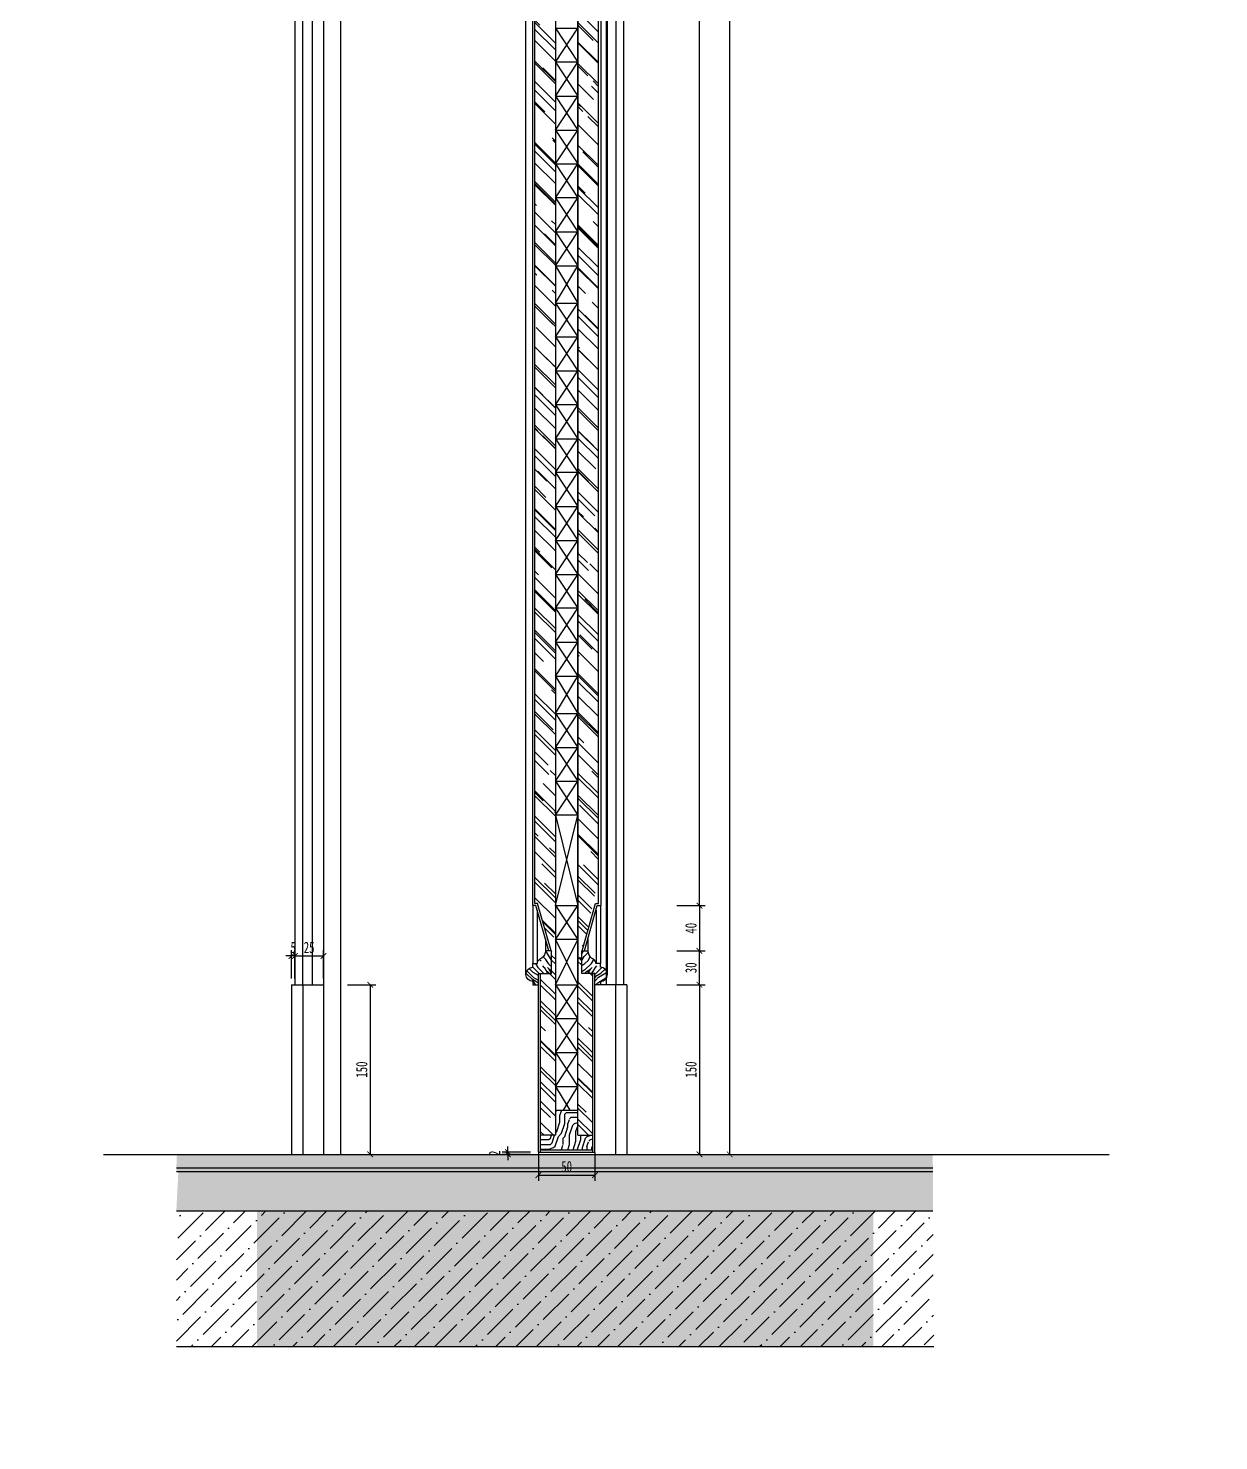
# Model space of a CAD drawing. Header units: millimetres. Extents: x 51249 to 2766742, y -599687 to -1280.
# Drawn here: x 64038 to 65090, y -122267 to -121018 of the extents above; entities that cross this region are included whole.
import ezdxf

# ---------------------------------------------------------------- set-up
doc = ezdxf.new("R2010")
doc.units = ezdxf.units.MM
doc.header["$LTSCALE"] = 10
doc.header["$PDMODE"] = 3
doc.linetypes.add('AUDIT_D_050706142524-0', pattern=[0])
for name, color, linetype in [('05', 8, 'Continuous'), ('1-LIGHT', 136, 'Continuous'), ('2-NORM', 3, 'Continuous'), ('8', 8, 'Continuous'), ('D-Detail(节点图层)', 134, 'Continuous'), ('D-节点填充', 250, 'Continuous'), ('D-造型细线', 146, 'Continuous'), ('E-楼板、墙体', 6, 'Continuous'), ('E-立面轮廓线', 4, 'Continuous'), ('IDT-HATCH', 250, 'AUDIT_D_050706142524-0'), ('IRC-18Norm', 30, 'Continuous'), ('PM-WALL', 2, 'Continuous'), ('W-尺寸', 5, 'Continuous')]:
    doc.layers.add(name, color=color, linetype=linetype)
doc.styles.add('DIM', font='SimSun.ttf', dxfattribs={"width": 0.7})
doc.dimstyles.new('25', dxfattribs={"dimscale": 25, "dimtxt": 2, "dimasz": 1, "dimexe": 1, "dimexo": 1, "dimgap": 0.5, "dimtad": 1, "dimdec": 0, "dimzin": 0, "dimdsep": 46, "dimtxsty": 'DIM', "dimblk": 'ARCHTICK', "dimcen": 0, "dimclrd": 5, "dimclre": 5, "dimclrt": 35, "dimadec": 0, "dimazin": 0, "dimtfac": 0.5, "dimtdec": 0, "dimtix": 1, "dimtmove": 2, "dimatfit": 2, "dimldrblk": 'A', "dimfxl": 0, "dimtolj": 1, "dimtzin": 0, "dimlwd": -1, "dimlwe": -1, "dimarcsym": 0})
doc.dimstyles.new('5', dxfattribs={"dimscale": 5, "dimtxt": 2, "dimasz": 1, "dimexe": 1, "dimexo": 1, "dimgap": 0.5, "dimtad": 1, "dimdec": 0, "dimrnd": 5, "dimzin": 0, "dimdsep": 46, "dimtxsty": 'DIM', "dimblk": 'ARCHTICK', "dimcen": 0, "dimclrd": 5, "dimclre": 5, "dimclrt": 35, "dimadec": 0, "dimazin": 0, "dimtfac": 0.5, "dimtdec": 0, "dimtix": 1, "dimtmove": 2, "dimatfit": 2, "dimldrblk": 'A', "dimfxl": 0, "dimtolj": 1, "dimtzin": 0, "dimlwd": -1, "dimlwe": -1, "dimarcsym": 0})

# ---------------------------------------------------------------- blocks, each defined once
blk = doc.blocks.new('_ArchTick')
at = {"color": 0, "linetype": 'ByBlock', "const_width": 0.15}
blk.add_lwpolyline([(-0.5, -0.5), (0.5, 0.5)], dxfattribs=at)
blk = doc.blocks.new('*D198')
at = {"layer": 'Defpoints', "color": 0, "ltscale": 0.15}
for p in [(64550.1, -119813.9, 0), (64631, -119813.9), (64550.1, -121793.9, 0)]:
    blk.add_point(p, dxfattribs=at)
at = {"layer": 'W-尺寸', "color": 5, "ltscale": 0.15}
for p, q in [((64611, -119813.9), (64636, -119813.9)), ((64631, -121793.9), (64631, -119813.9)), ((64611, -121793.9), (64636, -121793.9))]:
    blk.add_line(p, q, dxfattribs=at)
at = {"layer": 'W-尺寸', "color": 5, "ltscale": 0.15, "xscale": 5, "yscale": 5, "zscale": 5}
for p, rotation in [((64631, -119813.9), 90), ((64631, -121793.9), 270)]:
    blk.add_blockref('_ArchTick', p, dxfattribs=dict(at, rotation=rotation))
at = {"layer": 'W-尺寸', "color": 35, "ltscale": 0.15, "insert": (64623.5, -120803.9), "char_height": 10, "attachment_point": 5, "rotation": 90, "style": 'DIM'}
blk.add_mtext('\\A1;1980', dxfattribs=at)
blk = doc.blocks.new('A')
for p, q in [((-1.435, 1.148), (-1.09, 1.437)), ((-1.435, 1.148), (-0.369, 0)), ((-1.09, 1.437), (0, 0)), ((-0.369, 0), (-2.127, 0)), ((-1.435, -1.148), (-0.369, 0)), ((-1.09, -1.437), (0, 0)), ((-1.435, -1.148), (-1.09, -1.437))]:
    blk.add_line(p, q)
for points in [[(-1.435, 1.148), (-1.09, 1.437), (-0.369, 0), (0, 0)], [(-1.435, -1.148), (-1.09, -1.437), (-0.369, 0), (0, 0)]]:
    blk.add_solid(points)
blk = doc.blocks.new('*D199')
at = {"layer": 'Defpoints', "color": 0, "ltscale": 0.15}
for p in [(64550.1, -121863.9, 0), (64550.1, -122013.9, 0), (64631, -122013.9)]:
    blk.add_point(p, dxfattribs=at)
at = {"layer": 'W-尺寸', "color": 5, "ltscale": 0.15}
for p, q in [((64611, -121863.9), (64636, -121863.9)), ((64631, -121863.9), (64631, -122013.9)), ((64611, -122013.9), (64636, -122013.9))]:
    blk.add_line(p, q, dxfattribs=at)
at = {"layer": 'W-尺寸', "color": 5, "ltscale": 0.15, "xscale": 5, "yscale": 5, "zscale": 5}
for p, rotation in [((64631, -121863.9), 90), ((64631, -122013.9), 270)]:
    blk.add_blockref('_ArchTick', p, dxfattribs=dict(at, rotation=rotation))
at = {"layer": 'W-尺寸', "color": 35, "ltscale": 0.15, "insert": (64623.5, -121938.9), "char_height": 10, "attachment_point": 5, "rotation": 90, "style": 'DIM'}
blk.add_mtext('\\A1;150', dxfattribs=at)
blk = doc.blocks.new('*D200')
at = {"layer": 'Defpoints', "color": 0, "ltscale": 0.15}
for p in [(64550.1, -121833.9, 0), (64631, -121833.9), (64550.1, -121863.9, 0)]:
    blk.add_point(p, dxfattribs=at)
at = {"layer": 'W-尺寸', "color": 5, "ltscale": 0.15}
for p, q in [((64611, -121833.9), (64636, -121833.9)), ((64631, -121863.9), (64631, -121833.9)), ((64611, -121863.9), (64636, -121863.9))]:
    blk.add_line(p, q, dxfattribs=at)
at = {"layer": 'W-尺寸', "color": 5, "ltscale": 0.15, "xscale": 5, "yscale": 5, "zscale": 5}
for p, rotation in [((64631, -121833.9), 90), ((64631, -121863.9), 270)]:
    blk.add_blockref('_ArchTick', p, dxfattribs=dict(at, rotation=rotation))
at = {"layer": 'W-尺寸', "color": 35, "ltscale": 0.15, "insert": (64623.5, -121848.9), "char_height": 10, "attachment_point": 5, "rotation": 90, "style": 'DIM'}
blk.add_mtext('\\A1;30', dxfattribs=at)
blk = doc.blocks.new('*D201')
at = {"layer": 'Defpoints', "color": 0, "ltscale": 0.15}
for p in [(64517.8, -119643.9, 0), (64517.8, -122013.9, 0), (64657.7, -122013.9)]:
    blk.add_point(p, dxfattribs=at)
at = {"layer": 'W-尺寸', "color": 5, "ltscale": 0.15}
for p, q in [((64637.7, -119643.9), (64662.7, -119643.9)), ((64657.7, -119643.9), (64657.7, -122013.9)), ((64637.7, -122013.9), (64662.7, -122013.9))]:
    blk.add_line(p, q, dxfattribs=at)
at = {"layer": 'W-尺寸', "color": 5, "ltscale": 0.15, "xscale": 5, "yscale": 5, "zscale": 5}
for p, rotation in [((64657.7, -119643.9), 90), ((64657.7, -122013.9), 270)]:
    blk.add_blockref('_ArchTick', p, dxfattribs=dict(at, rotation=rotation))
at = {"layer": 'W-尺寸', "color": 35, "ltscale": 0.15, "insert": (64650.2, -120828.9), "char_height": 10, "attachment_point": 5, "rotation": 90, "style": 'DIM'}
blk.add_mtext('\\A1;2370', dxfattribs=at)
blk = doc.blocks.new('*D214')
at = {"layer": 'Defpoints', "color": 0, "ltscale": 0.15}
for p in [(64550.1, -121793.9, 0), (64550.1, -121833.9, 0), (64631, -121833.9)]:
    blk.add_point(p, dxfattribs=at)
at = {"layer": 'W-尺寸', "color": 5, "ltscale": 0.15}
for p, q in [((64611, -121793.9), (64636, -121793.9)), ((64631, -121793.9), (64631, -121833.9)), ((64611, -121833.9), (64636, -121833.9))]:
    blk.add_line(p, q, dxfattribs=at)
at = {"layer": 'W-尺寸', "color": 5, "ltscale": 0.15, "xscale": 5, "yscale": 5, "zscale": 5}
for p, rotation in [((64631, -121793.9), 90), ((64631, -121833.9), 270)]:
    blk.add_blockref('_ArchTick', p, dxfattribs=dict(at, rotation=rotation))
at = {"layer": 'W-尺寸', "color": 35, "ltscale": 0.15, "insert": (64623.5, -121813.9), "char_height": 10, "attachment_point": 5, "rotation": 90, "style": 'DIM'}
blk.add_mtext('\\A1;40', dxfattribs=at)
blk = doc.blocks.new('W1')
at = {"layer": 'IDT-HATCH'}
h = blk.add_hatch(dxfattribs=at)
h.set_pattern_fill('木纹02', color=8, scale=10, angle=405, style=0, pattern_type=2)
h.set_pattern_definition([(135, (54525.05, 123199.13), (28.284271, 28.284271), [8, -12, 4, -16]), (135, (54505.957, 123219.636), (28.284271, 28.284271), [8, -32]), (135, (54510.2, 123218.222), (28.284271, 28.284271), [4, -36]), (135, (54526.464, 123203.373), (28.284271, 28.284271), [2, -28, 2, -8]), (135, (54517.98, 123214.687), (28.284271, 28.284271), [8, -12, 2, -18]), (135, (54525.756, 123208.323), (28.284271, 28.284271), [6, -34]), (135, (54519.392, 123216.1), (28.284271, 28.284271), [12, -28]), (135, (54528.585, 123208.323), (28.284271, 28.284271), [8, -32]), (135, (54517.98, 123220.344), (28.284271, 28.284271), [20, -20]), (135, (54527.878, 123213.272), (28.284271, 28.284271), [4, -12, 8, -16]), (135, (54508.786, 123233.78), (28.284271, 28.284271), [8, -32]), (135, (54515.15, 123228.83), (28.284271, 28.284271), [4, -36]), (135, (54521.514, 123223.88), (28.284271, 28.284271), [4, -36]), (135, (54536.363, 123210.444), (28.284271, 28.284271), [8, -32]), (135, (54522.93, 123225.293), (28.284271, 28.284271), [8, -32]), (135, (54524.342, 123226.707), (28.284271, 28.284271), [8, -8, 8, -16]), (135, (54531.413, 123222.465), (28.284271, 28.284271), [4, -20, 8, -8]), (135, (54526.464, 123228.83), (28.284271, 28.284271), [12, -28]), (135, (54527.878, 123230.243), (28.284271, 28.284271), [8, -32]), (135, (54539.9, 123219.636), (28.284271, 28.284271), [12, -16, 4, -8]), (135, (54541.313, 123221.05), (28.284271, 28.284271), [20, -20]), (135, (54525.05, 123238.73), (28.284271, 28.284271), [4, -36]), (135, (54534.24, 123230.95), (28.284271, 28.284271), [8, -32]), (135, (54540.606, 123226), (28.284271, 28.284271), [4, -16, 4, -16]), (135, (54544.14, 123223.88), (28.284271, 28.284271), [4, -12, 8, -16]), (135, (54539.19, 123230.243), (28.284271, 28.284271), [4, -20, 4, -12]), (135, (54534.24, 123236.607), (28.284271, 28.284271), [12, -28]), (135, (54546.97, 123226.707), (28.284271, 28.284271), [8, -32]), (135, (54533.535, 123241.557), (28.284271, 28.284271), [4, -36]), (135, (54528.585, 123247.92), (28.284271, 28.284271), [4, -36]), (120.9637565, (54507.372, 123221.051), (-28.28427125, 28.28427125), [4.12, -160.804221]), (120.9637565, (54510.907, 123230.243), (-28.28427125, 28.28427125), [4.12, -160.804221]), (120.9637565, (54530.706, 123244.385), (-28.28427125, 28.28427125), [4.12, -160.804221]), (120.9637565, (54528.585, 123225.293), (-28.28427125, 28.28427125), [4.12, -160.804221]), (120.9637565, (54527.171, 123235.193), (-28.28427125, 28.28427125), [4.12, -160.804221]), (120.9637565, (54522.221, 123235.9), (-28.28427125, 28.28427125), [4.12, -160.804221]), (120.9637565, (54541.313, 123226.707), (-28.28427125, 28.28427125), [4.12, -160.804221]), (120.9637565, (54528.585, 123236.607), (-28.28427125, 28.28427125), [4.12, -160.804221]), (120.9637565, (54512.321, 123231.657), (-28.28427125, 28.28427125), [8.24, -156.684221]), (120.9637565, (54517.271, 123230.95), (-28.28427125, 28.28427125), [8.24, -156.684221]), (120.9637565, (54518.685, 123232.364), (-28.28427125, 28.28427125), [8.24, -156.684221]), (329.0362435, (54517.978, 123214.687), (28.28427125, -28.28427125), [4.12, -8.24, 4.12, -148.444221]), (329.0362435, (54527.878, 123213.272), (28.28427125, -28.28427125), [4.12, -160.804221]), (329.0362435, (54540.606, 123226), (28.28427125, -28.28427125), [8.24, -156.684221]), (300.9637565, (54505.957, 123219.636), (28.28427125, -28.28427125), [4.12, -160.804221]), (149.0362435, (54500.301, 123225.293), (-28.28427125, 28.28427125), [4.12, -160.804221]), (149.0362435, (54518.685, 123226.707), (-28.28427125, 28.28427125), [4.12, -160.804221]), (149.0362435, (54517.978, 123237.314), (-28.28427125, 28.28427125), [4.12, -160.804221]), (149.0362435, (54531.413, 123228.122), (-28.28427125, 28.28427125), [4.12, -160.804221]), (149.0362435, (54537.777, 123228.829), (-28.28427125, 28.28427125), [4.12, -160.804221]), (149.0362435, (54536.363, 123233.071), (-28.28427125, 28.28427125), [4.12, -160.804221]), (149.0362435, (54531.413, 123228.122), (-28.28427125, 28.28427125), [4.12, -160.804221]), (149.0362435, (54527.171, 123240.85), (-28.28427125, 28.28427125), [16.48, -148.444221]), (149.0362435, (54525.049, 123204.787), (-28.28427125, 28.28427125), [16.48, -148.444221]), (149.0362435, (54524.342, 123209.737), (-28.28427125, 28.28427125), [16.48, -148.444221]), (149.0362435, (54522.928, 123213.98), (-28.28427125, 28.28427125), [4.12, -8.24, 8.24, -144.324221]), (149.0362435, (54525.049, 123216.101), (-28.28427125, 28.28427125), [8.24, -8.24, 8.24, -140.204221]), (149.0362435, (54530.706, 123216.101), (-28.28427125, 28.28427125), [16.48, -148.444221]), (149.0362435, (54535.656, 123215.394), (-28.28427125, 28.28427125), [16.48, -148.444221]), (149.0362435, (54537.07, 123216.808), (-28.28427125, 28.28427125), [16.48, -148.444221]), (149.0362435, (54525.756, 123245.092), (-28.28427125, 28.28427125), [4.12, -160.804221]), (149.0362325, (54525.756, 123250.749), (-28.2842658, 28.2842767), [8.24, -156.684221]), (149.0362325, (54541.313, 123232.364), (-28.2842658, 28.2842767), [8.24, -156.684221]), (149.0362425, (54519.3925, 123204.787), (-28.28427075, 28.28427174), [16.48, -148.444221]), (149.0362425, (54522.221, 123241.557), (-28.28427075, 28.28427174), [12.36, -152.564221]), (149.0362425, (54517.271, 123242.264), (-28.28427075, 28.28427174), [24.72, -140.204221])])
h.paths.add_polyline_path([(-13.9, 8.4, 0.00653), (-12.4, 10.6, -0.215444), (-8.8, 12.6), (-8.8, 16.6), (-5, 16.6, -0.96), (7.5, 16.6), (10, 16.6), (10, 11.6), (0, 11.6), (0, 0), (-20, 0), (-20, 5.4, 0.213176)])
at = {"layer": 'IRC-18Norm', "color": 2}
for p, q in [((-5.5, 16.6), (-8.8, 16.6)), ((-8.8, 16.6), (-8.8, 12.6))]:
    blk.add_line(p, q, dxfattribs=at)
blk.add_lwpolyline([(7, 16.6), (10, 16.6), (10, 11.6), (0, 11.6), (0, 0), (-20, 0), (-20, 5.4)], dxfattribs=at)
for centre, radius, start, end in [((-8.3, 7.5), 5.15, 94.9244, 143.5571), ((0.8, 16.4), 6.26, 2.3383, 177.6617), ((-20.3, 13.7), 8.29, 272.2828, 320.4186), ((-95.1, 66.5), 99.8, 324.4029, 325.8996)]:
    blk.add_arc(centre, radius, start, end, dxfattribs=at)
blk = doc.blocks.new('*D260')
at = {"layer": 'Defpoints', "color": 0, "ltscale": 0.15}
for p in [(64461.7, -122011.9), (64492.5, -122011.9), (64495.6, -122013.9)]:
    blk.add_point(p, dxfattribs=at)
at = {"layer": 'W-尺寸', "color": 5, "ltscale": 0.15}
for p, q in [((64461.7, -122011.9), (64461.7, -122006.9)), ((64481.7, -122011.9), (64456.7, -122011.9)), ((64481.7, -122013.9), (64456.7, -122013.9)), ((64461.7, -122013.9), (64461.7, -122011.9)), ((64461.7, -122013.9), (64461.7, -122018.9))]:
    blk.add_line(p, q, dxfattribs=at)
at = {"layer": 'W-尺寸', "color": 5, "ltscale": 0.15, "xscale": 5, "yscale": 5, "zscale": 5}
for p, rotation in [((64461.7, -122011.9), 270), ((64461.7, -122013.9), 90)]:
    blk.add_blockref('_ArchTick', p, dxfattribs=dict(at, rotation=rotation))
at = {"layer": 'W-尺寸', "color": 35, "ltscale": 0.15, "insert": (64449.9, -122012.9), "char_height": 10, "attachment_point": 5, "rotation": 90, "style": 'DIM'}
blk.add_mtext('\\A1;2', dxfattribs=at)
blk = doc.blocks.new('*D261')
at = {"layer": 'Defpoints', "color": 0, "ltscale": 0.15}
for p in [(64488.6, -121985, 0), (64538.6, -121985, 0), (64538.6, -122032.3, 0)]:
    blk.add_point(p, dxfattribs=at)
at = {"layer": 'W-尺寸', "color": 5, "ltscale": 0.15}
for p, q in [((64488.6, -122012.3, 0), (64488.6, -122037.3, 0)), ((64538.6, -122012.3, 0), (64538.6, -122037.3, 0)), ((64488.6, -122032.3, 0), (64538.6, -122032.3, 0))]:
    blk.add_line(p, q, dxfattribs=at)
at = {"layer": 'W-尺寸', "color": 5, "ltscale": 0.15, "xscale": 5, "yscale": 5, "zscale": 5, "rotation": 180}
blk.add_blockref('_ArchTick', (64488.6, -122032.3, 0), dxfattribs=at)
at = {"layer": 'W-尺寸', "color": 5, "ltscale": 0.15, "xscale": 5, "yscale": 5, "zscale": 5}
blk.add_blockref('_ArchTick', (64538.6, -122032.3, 0), dxfattribs=at)
at = {"layer": 'W-尺寸', "color": 35, "ltscale": 0.15, "insert": (64513.6, -122024.8, 0), "char_height": 10, "attachment_point": 5, "style": 'DIM'}
blk.add_mtext('\\A1;50', dxfattribs=at)
blk = doc.blocks.new('*D335')
at = {"layer": 'Defpoints', "color": 0, "ltscale": 0.15}
for p in [(64301.9, -121863.9), (64301.9, -122013.9, 0), (64339.9, -122013.9)]:
    blk.add_point(p, dxfattribs=at)
at = {"layer": 'W-尺寸', "color": 5, "ltscale": 0.15}
for p, q in [((64319.9, -121863.9), (64344.9, -121863.9)), ((64339.9, -121863.9), (64339.9, -122013.9)), ((64319.9, -122013.9), (64344.9, -122013.9))]:
    blk.add_line(p, q, dxfattribs=at)
at = {"layer": 'W-尺寸', "color": 5, "ltscale": 0.15, "xscale": 5, "yscale": 5, "zscale": 5}
for p, rotation in [((64339.9, -121863.9), 90), ((64339.9, -122013.9), 270)]:
    blk.add_blockref('_ArchTick', p, dxfattribs=dict(at, rotation=rotation))
at = {"layer": 'W-尺寸', "color": 35, "ltscale": 0.15, "insert": (64332.4, -121938.9), "char_height": 10, "attachment_point": 5, "rotation": 90, "style": 'DIM'}
blk.add_mtext('\\A1;150', dxfattribs=at)
blk = doc.blocks.new('*D336')
at = {"color": 5, "ltscale": 0.15}
for p, q in [((64270.3, -121838.4), (64265.3, -121838.4)), ((64270.3, -121858.4), (64270.3, -121833.4)), ((64273.3, -121838.4), (64270.3, -121838.4)), ((64273.3, -121858.4), (64273.3, -121833.4)), ((64273.3, -121838.4), (64278.3, -121838.4))]:
    blk.add_line(p, q, dxfattribs=at)
at = {"layer": 'Defpoints', "color": 0, "ltscale": 0.15}
for p in [(64270.3, -121838.4), (64270.3, -121863.9, 0), (64273.3, -121863.9, 0)]:
    blk.add_point(p, dxfattribs=at)
at = {"color": 5, "ltscale": 0.15, "xscale": 5, "yscale": 5, "zscale": 5}
blk.add_blockref('_ArchTick', (64270.3, -121838.4), dxfattribs=at)
at = {"color": 5, "ltscale": 0.15, "xscale": 5, "yscale": 5, "zscale": 5, "rotation": 180}
blk.add_blockref('_ArchTick', (64273.3, -121838.4), dxfattribs=at)
at = {"color": 35, "ltscale": 0.15, "insert": (64271.8, -121830.9), "char_height": 10, "attachment_point": 5, "style": 'DIM'}
blk.add_mtext('\\A1;5', dxfattribs=at)
blk = doc.blocks.new('*D337')
at = {"color": 5, "ltscale": 0.15}
for p, q in [((64273.3, -121858.4), (64273.3, -121833.4)), ((64273.3, -121838.4), (64298.6, -121838.4)), ((64298.6, -121858.4), (64298.6, -121833.4))]:
    blk.add_line(p, q, dxfattribs=at)
at = {"layer": 'Defpoints', "color": 0, "ltscale": 0.15}
for p in [(64298.6, -121838.4), (64273.3, -121863.9, 0), (64298.6, -121863.9)]:
    blk.add_point(p, dxfattribs=at)
at = {"color": 5, "ltscale": 0.15, "xscale": 5, "yscale": 5, "zscale": 5, "rotation": 180}
blk.add_blockref('_ArchTick', (64273.3, -121838.4), dxfattribs=at)
at = {"color": 5, "ltscale": 0.15, "xscale": 5, "yscale": 5, "zscale": 5}
blk.add_blockref('_ArchTick', (64298.6, -121838.4), dxfattribs=at)
at = {"color": 35, "ltscale": 0.15, "insert": (64285.9, -121830.9), "char_height": 10, "attachment_point": 5, "style": 'DIM'}
blk.add_mtext('\\A1;25', dxfattribs=at)
blk = doc.blocks.new('*D1063')
at = {"layer": 'D-Detail(节点图层)', "color": 5, "ltscale": 0.15}
for p, q in [((2766617, -121582.1), (2766742, -121582.1)), ((2766717, -121582.1), (2766717, -599673.1)), ((2766698.3, -599673.1), (2766742, -599673.1))]:
    blk.add_line(p, q, dxfattribs=at)
at = {"layer": 'Defpoints', "color": 0, "ltscale": 0.15}
for p in [(55453.8, -121582.1), (2766673.3, -599673.1), (2766717, -599673.1)]:
    blk.add_point(p, dxfattribs=at)
at = {"layer": 'D-Detail(节点图层)', "color": 5, "ltscale": 0.15, "xscale": 25, "yscale": 25, "zscale": 25}
for p, rotation in [((2766717, -121582.1), 90), ((2766717, -599673.1), 270)]:
    blk.add_blockref('_ArchTick', p, dxfattribs=dict(at, rotation=rotation))
at = {"layer": 'D-Detail(节点图层)', "color": 35, "ltscale": 0.15, "insert": (2766679.5, -360627.6), "char_height": 50, "attachment_point": 5, "rotation": 90, "style": 'DIM'}
blk.add_mtext('\\A1;478091', dxfattribs=at)

msp = doc.modelspace()

# ---------------------------------------------------------------- hatches: boundary and pattern name
at = {"layer": '2-NORM'}
h = msp.add_hatch(dxfattribs=at)
h.set_pattern_fill('木纹01', color=251, scale=10, angle=135, style=0)
h.set_pattern_definition([(45, (121487.754, -309118.308), (56.5685425, -1e-14), [2, -38]), (45, (121470.783, -309140.935), (56.5685425, -1e-14), [4, -36]), (45, (121490.582, -309123.964), (56.5685425, -1e-14), [2, -38]), (45, (121476.44, -309143.763), (56.5685425, -1e-14), [2, -38]), (45, (121494.825, -309128.207), (56.5685425, -1e-14), [2, -38]), (45, (121480.683, -309145.178), (56.5685425, -1e-14), [2, -38]), (45, (121497.653, -309131.036), (56.5685425, -1e-14), [2, -38]), (45, (121484.926, -309149.42), (56.5685425, -1e-14), [2, -22, 2, -14]), (45, (121487.754, -309152.25), (56.5685425, -1e-14), [4, -20, 2, -14]), (45, (121490.582, -309157.906), (56.5685425, -1e-14), [2, -6, 2, -16, 2, -12]), (45, (121491.997, -309162.15), (56.5685425, -1e-14), [2, -8, 4, -26]), (45, (121511.796, -309145.178), (56.5685425, -1e-14), [2, -38]), (45, (121494.825, -309164.977), (56.5685425, -1e-14), [2, -10, 2, -26]), (360, (121465.127, -309140.935), (28.2842712, -28.2842712), [5.65684, -50.9117025]), (360, (121489.168, -309116.893), (28.2842712, -28.2842712), [11.313708, -45.2548345]), (360, (121503.31, -309131.036), (28.2842712, -28.2842712), [2.8284, -53.7401425]), (360, (121482.097, -309157.906), (28.2842712, -28.2842712), [8.48528, -48.0832625]), (360, (121506.14, -309133.864), (28.2842712, -28.2842712), [14.142136, -42.4264065]), (360, (121510.38, -309138.107), (28.2842712, -28.2842712), [8.48528, -48.0832625]), (90, (121507.553, -309146.592), (28.2842712, 28.2842712), [2.8284, -53.7401425]), (90, (121475.026, -309133.864), (28.2842712, 28.2842712), [5.65684, -50.9117025]), (90, (121487.754, -309143.763), (28.2842712, 28.2842712), [5.65684, -50.9117025]), (90, (121490.582, -309129.62), (28.2842712, 28.2842712), [5.65684, -50.9117025]), (90, (121500.482, -309142.35), (28.2842712, 28.2842712), [5.65684, -50.9117025]), (90, (121504.725, -309143.763), (28.2842712, 28.2842712), [8.48528, -48.0832625]), (90, (121480.683, -309133.864), (28.2842712, 28.2842712), [8.48528, -48.0832625]), (90, (121486.34, -309131.036), (28.2842712, 28.2842712), [8.48528, -48.0832625]), (90, (121491.997, -309145.178), (28.2842712, 28.2842712), [8.48528, -48.0832625]), (90, (121496.24, -309143.763), (28.2842712, 28.2842712), [8.48528, -48.0832625]), (18.434949, (121472.198, -309145.178), (28.2842713, 28.2842712), [4.472136, -84.970583]), (18.434949, (121491.997, -309122.55), (28.2842713, 28.2842712), [17.888544, -71.554175]), (18.434949, (121496.24, -309126.793), (28.2842713, 28.2842712), [17.888544, -71.554175]), (18.434949, (121499.068, -309129.621), (28.2842713, 28.2842712), [17.88856, -26.8, 8.9444, -35.809759]), (18.434949, (121506.139, -309131.036), (28.2842713, 28.2842712), [4.472136, -84.970583]), (18.434949, (121490.582, -309166.39), (28.2842713, 28.2842712), [4.472136, -84.970583]), (18.434949, (121513.21, -309143.763), (28.2842713, 28.2842712), [8.944272, -80.498447]), (71.565051, (121480.683, -309125.379), (28.2842712, 28.2842713), [8.944272, -80.498447]), (71.565051, (121477.854, -309142.35), (28.2842712, 28.2842713), [8.944272, -80.498447]), (71.565051, (121473.612, -309138.107), (28.2842712, 28.2842713), [4.472136, -84.970447]), (71.565051, (121482.097, -309143.763), (28.2842712, 28.2842713), [13.416408, -76.026311]), (71.565051, (121487.754, -309138.107), (28.2842712, 28.2842713), [8.944272, -80.498447]), (71.565051, (121491.997, -309136.692), (28.2842712, 28.2842713), [8.944272, -80.498447]), (71.565051, (121486.34, -309148.006), (28.2842712, 28.2842713), [4.472136, -84.970447]), (71.565051, (121490.582, -309149.42), (28.2842712, 28.2842713), [4.472136, -84.970447]), (71.565051, (121507.553, -309143.763), (28.2842712, 28.2842713), [4.472136, -84.970447]), (71.565051, (121496.24, -309135.278), (28.2842712, 28.2842713), [4.472136, -84.970447]), (71.565051, (121491.997, -309156.491), (28.2842712, 28.2842713), [13.416408, -76.026311]), (71.565051, (121493.41, -309160.734), (28.2842712, 28.2842713), [8.944272, -80.498447]), (71.565051, (121500.482, -309136.692), (28.2842712, 28.2842713), [4.472, -40.248, 4.472, -40.250719]), (71.565051, (121497.653, -309150.835), (28.2842712, 28.2842713), [8.944272, -80.498447]), (71.565051, (121501.896, -309152.249), (28.2842712, 28.2842713), [8.944272, -80.498447]), (71.565051, (121496.24, -309163.562), (28.2842712, 28.2842713), [8.944272, -80.498447]), (71.565051, (121504.725, -309155.077), (28.2842712, 28.2842713), [8.944272, -80.498447])])
h.paths.add_polyline_path([(64523.6, -121974.9), (64523.6, -121996.9), (64536.6, -121996.9), (64536.6, -122009.9), (64490.6, -122009.9), (64490.6, -121996.9), (64503.6, -121996.9), (64503.6, -121974.9)])
at = {"layer": '8'}
h = msp.add_hatch(dxfattribs=at)
h.set_pattern_fill('AR-RROOF', color=256, scale=15, angle=135, style=0)
h.set_pattern_definition([(135, (187143.093, -60344.68), (-43.1052294, 16.164461), [285.75, -38.1, 95.25, -19.05]), (135, (187118.442, -60333.5), (-4.445227, -31.385995), [57.15, -6.2865, 114.3, -14.2875]), (135, (187124.908, -60349.395), (-79.0711551, 61.0208403), [152.4, -26.67, 76.2, -19.05])])
h.paths.add_polyline_path([(64485.4, -120828.9), (64485.4, -120780.8), (64503.6, -120780.4), (64503.6, -121996.9), (64490.6, -121996.9), (64490.6, -121852), (64500.5, -121852), (64500.2, -121833.9), (64500, -121833.9), (64488, -121791.9), (64485.4, -121791.9)])
h.paths.add_polyline_path([(64523.6, -120828.9), (64523.6, -120779.3), (64541.8, -120779.8), (64541.8, -121781.9), (64539.1, -121781.9), (64527.6, -121833.8), (64526.6, -121833.8), (64526.6, -121852), (64536.6, -121852), (64536.6, -121996.9), (64523.6, -121997)])
at = {"layer": 'D-节点填充'}
h = msp.add_hatch(dxfattribs=at)
h.set_pattern_fill('ANSI36', color=256, scale=8, style=0)
h.set_pattern_definition([(225, (381076.162, -244298.119), (-6.7351921, -24.69570433), [31.75, -6.35, 0, -6.35])])
h.paths.add_polyline_path([(64168.5, -122063.9), (64168.5, -122183.9), (64838.2, -122183.9), (64837.4, -122063.9)])
h = msp.add_hatch(dxfattribs=at)
h.set_pattern_fill('AR-CONC', color=256, scale=0.3, style=0)
h.set_pattern_definition([(50, (99230.19146, -116521.30475), (0.546554007, -0.0478172566), [0.05715, -0.62865]), (355, (99230.19146, -116521.30475), (-0.105728478, 0.573169929), [0.04572, -0.50292]), (100.451, (99230.237, -116521.30874), (0.440827505, 0.5253500635), [0.04857, -0.53427]), (46.1842, (99230.19146, -116521.15235), (0.813237123, -0.126126984), [0.085725, -0.942975]), (96.6356, (99230.2592, -116521.1629), (0.712212703, 0.742276668), [0.072855, -0.801405]), (351.184, (99230.1915, -116521.15235), (0.712213817, 0.742275354), [0.06858, -0.75438]), (21, (99230.26766, -116521.19045), (0.4548446395, -0.3067965556), [0.05715, -0.62865]), (326, (99230.26766, -116521.19045), (0.185406085, 0.552563898), [0.04572, -0.50292]), (71.4514, (99230.30557, -116521.216), (0.640249472, 0.245768573), [0.04857, -0.53427]), (37.5, (99230.19146, -116521.30475), (0.0092658098, 0.2536651166), [0, -0.496824, 0, -0.51054, 0, -0.504825]), (7.5, (99230.19146, -116521.30475), (0.2004589875, 0.3005417245), [0, -0.291084, 0, -0.485394, 0, -0.192405]), (327.5, (99230.02154, -116521.30475), (0.4067717855, -0.017186232), [0, -0.1905, 0, -0.59436, 0, -0.78867]), (317.5, (99229.94534, -116521.30475), (0.444387544, 0.076279473), [0, -0.24765, 0, -0.394716, 0, -0.56007])])
h.paths.add_polyline_path([(64239.9, -122063.9), (64239.9, -122183.9), (64784.6, -122183.9), (64784.6, -122063.9)])
at = {"layer": 'W-尺寸', "ltscale": 0.15}
h = msp.add_hatch(dxfattribs=at)
h.set_pattern_fill('木纹02', color=250, scale=6, style=0)
h.set_pattern_definition([(0, (1129.79, 6220.447), (0, 24), [4.8, -7.2, 2.4, -9.6]), (0, (1146.59, 6221.047), (0, 24), [4.8, -19.2]), (0, (1144.19, 6222.247), (0, 24), [2.4, -21.6]), (0, (1130.99, 6222.847), (0, 24), [1.2, -16.8, 1.2, -4.8]), (0, (1139.39, 6224.047), (0, 24), [4.8, -7.2, 1.2, -10.8]), (0, (1133.39, 6224.647), (0, 24), [3.6, -20.4]), (0, (1139.39, 6225.247), (0, 24), [7.2, -16.8]), (0, (1132.19, 6225.847), (0, 24), [4.8, -19.2]), (0, (1141.79, 6226.447), (0, 24), [12, -12]), (0, (1134.59, 6227.647), (0, 24), [2.4, -7.2, 4.8, -9.6]), (0, (1151.39, 6228.247), (0, 24), [4.8, -19.2]), (0, (1146.59, 6228.847), (0, 24), [2.4, -21.6]), (0, (1141.79, 6229.447), (0, 24), [2.4, -21.6]), (0, (1129.79, 6230.047), (0, 24), [4.8, -19.2]), (0, (1141.79, 6230.647), (0, 24), [4.8, -19.2]), (0, (1141.79, 6231.847), (0, 24), [4.8, -4.8, 4.8, -9.6]), (0, (1136.99, 6233.047), (0, 24), [2.4, -12, 4.8, -4.8]), (0, (1141.79, 6233.647), (0, 24), [7.2, -16.8]), (0, (1141.79, 6234.847), (0, 24), [4.8, -19.2]), (0, (1132.19, 6235.447), (0, 24), [7.2, -9.6, 2.4, -4.8]), (0, (1132.19, 6236.647), (0, 24), [12, -12]), (0, (1146.59, 6237.247), (0, 24), [2.4, -21.6]), (0, (1139.39, 6237.847), (0, 24), [4.8, -19.2]), (0, (1134.59, 6238.447), (0, 24), [2.4, -9.6, 2.4, -9.6]), (0, (1132.19, 6239.047), (0, 24), [2.4, -7.2, 4.8, -9.6]), (0, (1136.99, 6239.647), (0, 24), [2.4, -12, 2.4, -7.2]), (0, (1141.79, 6240.247), (0, 24), [7.2, -16.8]), (0, (1132.19, 6241.447), (0, 24), [4.8, -19.2]), (0, (1144.19, 6242.047), (0, 24), [2.4, -21.6]), (0, (1148.99, 6242.647), (0, 24), [2.4, -21.6]), (14.0362435, (1146.5896, 6222.247), (24, -9e-10), [2.472, -96.4825326]), (14.0362435, (1148.9896, 6227.647), (24, -9e-10), [2.472, -96.4825326]), (14.0362435, (1146.5896, 6242.047), (24, -9e-10), [2.472, -96.4825326]), (14.0362435, (1139.3896, 6233.047), (24, -9e-10), [2.472, -96.4825326]), (14.0362435, (1144.1896, 6236.647), (24, -9e-10), [2.472, -96.4825326]), (14.0362435, (1146.5896, 6234.847), (24, -9e-10), [2.472, -96.4825326]), (14.0362435, (1134.5896, 6239.047), (24, -9e-10), [2.472, -96.4825326]), (14.0362435, (1144.1896, 6237.847), (24, -9e-10), [2.472, -96.4825326]), (14.0362435, (1148.9896, 6228.847), (24, -9e-10), [4.944, -94.0105326]), (14.0362435, (1146.5896, 6230.647), (24, -9e-10), [4.944, -94.0105326]), (14.0362435, (1146.5896, 6231.847), (24, -9e-10), [4.944, -94.0105326]), (165.9637565, (1139.3896, 6224.047), (-24, -9e-10), [2.472, -4.944, 2.472, -89.0665326]), (165.9637565, (1134.5896, 6227.647), (-24, -9e-10), [2.472, -96.4825326]), (165.9637565, (1134.5896, 6238.447), (-24, -9e-10), [4.944, -94.0105326]), (194.0362435, (1146.5896, 6221.047), (-24, 9e-10), [2.472, -96.4825326]), (345.9637565, (1151.3896, 6221.047), (24, 9e-10), [2.472, -96.4825326]), (345.9637565, (1144.1896, 6229.447), (24, 9e-10), [2.472, -96.4825326]), (345.9637565, (1148.9896, 6233.647), (24, 9e-10), [2.472, -96.4825326]), (345.9637565, (1139.3896, 6235.447), (24, 9e-10), [2.472, -96.4825326]), (345.9637565, (1136.9896, 6238.447), (24, 9e-10), [2.472, -96.4825326]), (345.9637565, (1139.3896, 6239.647), (24, 9e-10), [2.472, -96.4825326]), (345.9637565, (1139.3896, 6235.447), (24, 9e-10), [2.472, -96.4825326]), (345.9637565, (1146.5896, 6239.047), (24, 9e-10), [9.888, -89.0665326]), (345.9637565, (1132.1896, 6222.847), (24, 9e-10), [9.888, -89.0665326]), (345.9637565, (1134.5896, 6224.647), (24, 9e-10), [9.888, -89.0665326]), (345.9637565, (1136.9896, 6225.847), (24, 9e-10), [2.472, -4.944, 4.944, -86.5945326]), (345.9637565, (1136.9896, 6227.647), (24, 9e-10), [4.944, -4.944, 4.944, -84.1225326]), (345.9637565, (1134.5896, 6230.047), (24, 9e-10), [9.888, -89.0665326]), (345.9637565, (1132.1896, 6231.847), (24, 9e-10), [9.888, -89.0665326]), (345.9637565, (1132.1896, 6233.047), (24, 9e-10), [9.888, -89.0665326]), (345.9637565, (1148.9896, 6240.247), (24, 9e-10), [2.472, -96.4825326]), (345.9637675, (1151.3896, 6242.647), (24, 4.6e-06), [4.944, -94.0105326]), (345.9637675, (1136.9896, 6241.447), (24, 4.6e-06), [4.944, -94.0105326]), (345.9637575, (1134.5896, 6220.447), (24, 4.2e-07), [9.888, -89.0665326]), (345.9637575, (1148.9896, 6237.247), (24, 4.2e-07), [7.416, -91.5385326]), (345.9637575, (1151.3896, 6235.447), (24, 4.2e-07), [14.832, -84.1225326])])
h.paths.add_polyline_path([(64169, -122013.9), (64837.2, -122013.9), (64837.4, -122025.9), (64168.5, -122025.9)])
h = msp.add_hatch(dxfattribs=at)
h.set_pattern_fill('HONEY', color=250, scale=0.5, style=0)
h.set_pattern_definition([(0, (3809.6401, 6210.4469), (1.190625, 0.6874075), [0.79375, -1.5875]), (120, (3809.6401, 6210.4469), (-1.1906248578, 0.6874077464), [0.79375, -1.5875]), (60, (3809.6401, 6210.4469), (1.422e-07, 1.3748152464), [-1.5875, 0.79375])])
h.paths.add_polyline_path([(64837.4, -122028.9), (64837.4, -122025.9), (64403.9, -122025.9), (64168.5, -122025.9), (64168.5, -122028.9), (64403.9, -122028.9)])
h = msp.add_hatch(dxfattribs=at)
h.set_pattern_fill('AR-SAND', color=250, scale=3, style=0)
h.set_pattern_definition([(37.5, (3465.951, 6220.447), (-0.2400047, 7.34119856), [0, -5.7912, 0, -6.477, 0, -6.19125]), (7.5, (3465.951, 6220.447), (6.74284925, 10.7523765), [0, -3.1242, 0, -5.2197, 0, -2.00025]), (327.5, (3461.2645, 6220.447), (11.86488555, 0.02155777), [0, -1.905, 0, -6.858, 0, -8.9535]), (317.5, (3461.265, 6220.447), (11.4533468, 3.34393985), [0, -0.9525, 0, -4.4958, 0, -5.1435])])
h.paths.add_polyline_path([(64170.3, -122028.9), (64168.5, -122063.9), (64837.4, -122063.9), (64837.4, -122028.9)])

# ---------------------------------------------------------------- linework, layer by layer
at = {"layer": '05'}
for p, q in [((64273.3, -119575.9, 0), (64273.3, -121863.9, 0)), ((64563.9, -119575.9, 0), (64563.9, -121863.9, 0)), ((64279.9, -119605.9, 0), (64279.9, -121863.9, 0)), ((64557.2, -119605.9, 0), (64557.2, -121863.9, 0)), ((64288.6, -119633.9, 0), (64288.6, -121863.9, 0)), ((64548.6, -119633.9, 0), (64548.6, -121863.9, 0)), ((64298.6, -119643.9, 0), (64298.6, -122013.9, 0)), ((64313.6, -119658.9, 0), (64313.6, -122013.9, 0)), ((64477.6, -121855.1), (64477.6, -119752.6, 0)), ((64549.6, -121855.1), (64549.6, -119752.6, 0)), ((64483.6, -121793.9), (64483.6, -121845.1)), ((64543.6, -121793.9), (64543.6, -121845.1)), ((64487.6, -121798), (64487.6, -121845.1)), ((64539.6, -121798), (64539.6, -121845.1)), ((64494.8, -121823.3), (64494.8, -121833.9)), ((64532.3, -121823.3), (64532.3, -121833.9)), ((64490.6, -122011.9, 0), (64490.6, -121853.9)), ((64536.6, -122011.9, 0), (64536.6, -121853.9, 0)), ((64270.3, -121863.9), (64298.6, -121863.9)), ((64270.3, -121863.9, 0), (64270.3, -122013.9, 0)), ((64280.3, -121863.9, 0), (64280.3, -122013.9, 0)), ((64566.9, -121863.9, 0), (64538.6, -121863.9, 0)), ((64556.9, -121863.9, 0), (64556.9, -122013.9)), ((64566.9, -121863.9, 0), (64566.9, -122013.9))]:
    msp.add_line(p, q, dxfattribs=at)
at = {"layer": '05', "elevation": 0}
for points in [[(64487.9, -121791.9), (64485.4, -121791.9), (64485.4, -119815.9), (64488, -119815.9), (64500, -119773.9)], [(64539.2, -121791.9), (64541.8, -121791.9), (64541.8, -119815.9), (64539.1, -119815.9), (64527.2, -119773.9)], [(64499.9, -121833.9), (64487.9, -121791.9)], [(64527.3, -121833.9), (64539.2, -121791.9)]]:
    msp.add_lwpolyline(points, dxfattribs=at)
at = {"layer": '1-LIGHT', "color": 8}
for p, q in [((64503.6, -121017.9), (64523.6, -121017.9)), ((64503.6, -121017.9), (64523.6, -121047.9)), ((64503.6, -121047.9), (64523.6, -121017.9)), ((64503.6, -121047.9), (64523.6, -121077.9)), ((64503.6, -121077.9), (64523.6, -121047.9)), ((64523.6, -121047.9), (64503.6, -121047.9)), ((64503.6, -121077.9), (64523.6, -121077.9)), ((64503.6, -121077.9), (64523.6, -121107.9)), ((64503.6, -121107.9), (64523.6, -121077.9)), ((64503.6, -121137.9), (64523.6, -121107.9)), ((64503.6, -121107.9), (64523.6, -121137.9)), ((64503.6, -121107.9), (64523.6, -121107.9)), ((64503.6, -121107.9), (64523.6, -121107.9)), ((64503.6, -121167.9), (64523.6, -121137.9)), ((64503.6, -121137.9), (64523.6, -121167.9)), ((64503.6, -121137.9), (64523.6, -121137.9)), ((64503.6, -121197.9), (64523.6, -121167.9)), ((64503.6, -121167.9), (64523.6, -121197.9)), ((64523.6, -121167.9), (64503.6, -121167.9)), ((64503.6, -121227.9), (64523.6, -121197.9)), ((64503.6, -121197.9), (64523.6, -121227.9)), ((64503.6, -121197.9), (64523.6, -121197.9)), ((64503.6, -121260.9), (64523.6, -121227.9)), ((64503.6, -121227.9), (64523.6, -121260.9)), ((64503.6, -121227.9), (64523.6, -121227.9)), ((64503.6, -121260.9), (64523.6, -121260.9)), ((64503.6, -121260.9), (64523.6, -121290.9)), ((64503.6, -121290.9), (64523.6, -121260.9)), ((64503.6, -121290.9), (64523.6, -121290.9)), ((64503.6, -121320.9), (64523.6, -121290.9)), ((64503.6, -121290.9), (64523.6, -121320.9)), ((64503.6, -121350.9), (64523.6, -121320.9)), ((64503.6, -121320.9), (64523.6, -121350.9)), ((64503.6, -121320.9), (64523.6, -121320.9)), ((64503.6, -121380.9), (64523.6, -121350.9)), ((64503.6, -121350.9), (64523.6, -121380.9)), ((64523.6, -121350.9), (64503.6, -121350.9)), ((64503.6, -121380.9), (64523.6, -121380.9)), ((64503.6, -121380.9), (64523.6, -121410.9)), ((64503.6, -121410.9), (64523.6, -121380.9)), ((64503.6, -121410.9), (64523.6, -121440.9)), ((64503.6, -121440.9), (64523.6, -121410.9)), ((64523.6, -121410.9), (64503.6, -121410.9)), ((64503.6, -121440.9), (64523.6, -121440.9)), ((64503.6, -121440.9), (64523.6, -121470.9)), ((64503.6, -121470.9), (64523.6, -121440.9)), ((64503.6, -121500.9), (64523.6, -121470.9)), ((64503.6, -121470.9), (64523.6, -121500.9)), ((64503.6, -121470.9), (64523.6, -121470.9)), ((64503.6, -121470.9), (64523.6, -121470.9)), ((64503.6, -121530.9), (64523.6, -121500.9)), ((64503.6, -121500.9), (64523.6, -121530.9)), ((64503.6, -121500.9), (64523.6, -121500.9)), ((64503.6, -121560.9), (64523.6, -121530.9)), ((64503.6, -121530.9), (64523.6, -121560.9)), ((64523.6, -121530.9), (64503.6, -121530.9)), ((64503.6, -121590.9), (64523.6, -121560.9)), ((64503.6, -121560.9), (64523.6, -121590.9)), ((64503.6, -121560.9), (64523.6, -121560.9)), ((64503.6, -121623.9), (64523.6, -121590.9)), ((64503.6, -121590.9), (64523.6, -121623.9)), ((64503.6, -121590.9), (64523.6, -121590.9)), ((64503.6, -121623.9), (64523.6, -121623.9)), ((64503.6, -121623.9), (64523.6, -121653.9)), ((64503.6, -121653.9), (64523.6, -121623.9)), ((64503.6, -121653.9), (64523.6, -121653.9)), ((64503.6, -121683.9), (64523.6, -121653.9)), ((64503.6, -121653.9), (64523.6, -121683.9)), ((64503.6, -121713.9), (64523.6, -121683.9)), ((64503.6, -121683.9), (64523.6, -121713.9)), ((64503.6, -121683.9), (64523.6, -121683.9)), ((64503.6, -121793.9), (64523.6, -121713.9)), ((64503.6, -121713.9), (64523.6, -121793.9)), ((64523.6, -121713.9), (64503.6, -121713.9)), ((64503.6, -121793.9), (64523.6, -121793.9)), ((64503.6, -121793.9), (64523.6, -121823.9)), ((64503.6, -121823.9), (64523.6, -121793.9)), ((64503.6, -121863.9), (64523.6, -121823.9)), ((64503.6, -121823.9), (64523.6, -121863.9)), ((64523.6, -121823.9), (64503.6, -121823.9)), ((64503.6, -121893.9), (64523.6, -121863.9)), ((64503.6, -121863.9), (64523.6, -121893.9)), ((64503.6, -121863.9), (64523.6, -121863.9)), ((64503.6, -121923.9), (64523.6, -121893.9)), ((64503.6, -121893.9), (64523.6, -121923.9)), ((64523.6, -121893.9), (64503.6, -121893.9)), ((64503.6, -121953.9), (64523.6, -121923.9)), ((64503.6, -121923.9), (64523.6, -121953.9)), ((64503.6, -121923.9), (64523.6, -121923.9)), ((64503.6, -121953.9), (64516.3, -121974.9)), ((64503.6, -121953.9), (64523.6, -121953.9)), ((64510.8, -121974.9), (64523.6, -121953.9))]:
    msp.add_line(p, q, dxfattribs=at)
at = {"layer": '2-NORM', "color": 134}
for p, q in [((64503.6, -119663.9, 0), (64503.6, -121996.9, 0)), ((64523.6, -121996.9, 0), (64523.6, -119663.9, 0)), ((64523.6, -119663.9, 0), (64523.6, -121863.9, 0)), ((64503.6, -121974.9), (64523.6, -121974.9)), ((64503.6, -121996.9, 0), (64490.6, -121996.9, 0)), ((64523.6, -121996.9, 0), (64536.6, -121996.9, 0))]:
    msp.add_line(p, q, dxfattribs=at)
at = {"layer": '2-NORM', "color": 38}
msp.add_line((64490.6, -122009.9), (64536.6, -122009.9), dxfattribs=at)
at = {"layer": 'D-造型细线'}
for p, q in [((64168.5, -122025.9, 0), (64837.4, -122025.9, 0)), ((64168.5, -122028.9, 0), (64837.4, -122028.9, 0))]:
    msp.add_line(p, q, dxfattribs=at)
at = {"layer": 'E-楼板、墙体'}
for p, q in [((64168.5, -122063.9, 0), (64837.4, -122063.9, 0)), ((64168.5, -122183.9, 0), (64838.2, -122183.9, 0))]:
    msp.add_line(p, q, dxfattribs=at)
at = {"layer": 'E-立面轮廓线'}
msp.add_line((64104.2, -122013.9), (64993.1, -122013.9), dxfattribs=at)
at = {"layer": 'IRC-18Norm', "color": 2}
for p, q in [((64483.4, -119813.9, 0), (64483.4, -121793.9, 0)), ((64543.8, -119813.9, 0), (64543.8, -121793.9, 0)), ((64488.6, -122011.9, 0), (64488.6, -121853.9)), ((64538.6, -122011.9, 0), (64538.6, -121853.9, 0))]:
    msp.add_line(p, q, dxfattribs=at)
at = {"layer": 'IRC-18Norm', "color": 2, "elevation": 0}
for points in [[(64497.8, -121833.9), (64486.4, -121793.9), (64483.4, -121793.9)], [(64529.3, -121833.9), (64540.7, -121793.9), (64543.8, -121793.9)]]:
    msp.add_lwpolyline(points, dxfattribs=at)
at = {"layer": 'PM-WALL', "color": 2}
msp.add_line((64488.6, -122011.9), (64538.6, -122011.9, 0), dxfattribs=at)

# ---------------------------------------------------------------- block references
at = {"xscale": -1, "rotation": 90}
msp.add_blockref('W1', (64500.2, -121853.9), dxfattribs=at)
at = {"rotation": 270}
msp.add_blockref('W1', (64526.9, -121853.9), dxfattribs=at)

# ---------------------------------------------------------------- dimensions: what is measured, and where the dimension line sits
at = {"ltscale": 0.15}
for base, p2, picture, middle in [((64270.3, -121838.4), (64270.3, -121863.9, 0), '*D336', (64271.8, -121830.9)), ((64298.6, -121838.4), (64298.6, -121863.9), '*D337', (64285.9, -121830.9))]:
    dim = msp.add_linear_dim(base=base, p1=(64273.3, -121863.9, 0), p2=p2, dimstyle='5', dxfattribs=at)
    dim.commit()
    dim.dimension.update_dxf_attribs({"geometry": picture, "text_midpoint": middle})
at = {"layer": 'D-Detail(节点图层)', "color": 251, "ltscale": 0.15}
dim = msp.add_linear_dim(base=(2766717, -599673.1), p1=(55453.8, -121582.1), p2=(2766673.3, -599673.1), angle=90, dimstyle='25', dxfattribs=at)
dim.commit()
dim.dimension.update_dxf_attribs({"geometry": '*D1063', "text_midpoint": (2766679.5, -360627.6)})
at = {"layer": 'W-尺寸', "color": 1, "ltscale": 0.15}
for base, p1, p2, angle, picture, middle in [((64657.7, -122013.9, 0), (64517.8, -119643.9, 0), (64517.8, -122013.9, 0), 270, '*D201', (64650.2, -120828.9, 0)), ((64631, -119813.9, 0), (64550.1, -121793.9, 0), (64550.1, -119813.9, 0), 90, '*D198', (64623.5, -120803.9, 0)), ((64631, -121833.9), (64550.1, -121793.9, 0), (64550.1, -121833.9, 0), 270, '*D214', (64623.5, -121813.9)), ((64631, -121833.9), (64550.1, -121863.9, 0), (64550.1, -121833.9, 0), 90, '*D200', (64623.5, -121848.9)), ((64339.9, -122013.9), (64301.9, -121863.9), (64301.9, -122013.9, 0), 90, '*D335', (64332.4, -121938.9)), ((64631, -122013.9), (64550.1, -121863.9, 0), (64550.1, -122013.9, 0), 270, '*D199', (64623.5, -121938.9))]:
    dim = msp.add_linear_dim(base=base, p1=p1, p2=p2, angle=angle, dimstyle='5', dxfattribs=at)
    dim.commit()
    dim.dimension.update_dxf_attribs({"geometry": picture, "text_midpoint": middle})
dim = msp.add_linear_dim(base=(64538.6, -122032.3, 0), p1=(64488.6, -121985, 0), p2=(64538.6, -121985, 0), dimstyle='5', dxfattribs=at)
dim.commit()
dim.dimension.update_dxf_attribs({"geometry": '*D261', "text_midpoint": (64513.6, -122024.8, 0)})
dim = msp.add_linear_dim(base=(64461.7, -122011.9, 0), p1=(64495.6, -122013.9, 0), p2=(64492.5, -122011.9, 0), angle=90, text='2', dimstyle='5', dxfattribs=at)
dim.commit()
dim.dimension.update_dxf_attribs({"geometry": '*D260', "text_midpoint": (64449.9, -122012.9, 0), "dimtype": 160})

doc.saveas('drawing.dxf')
